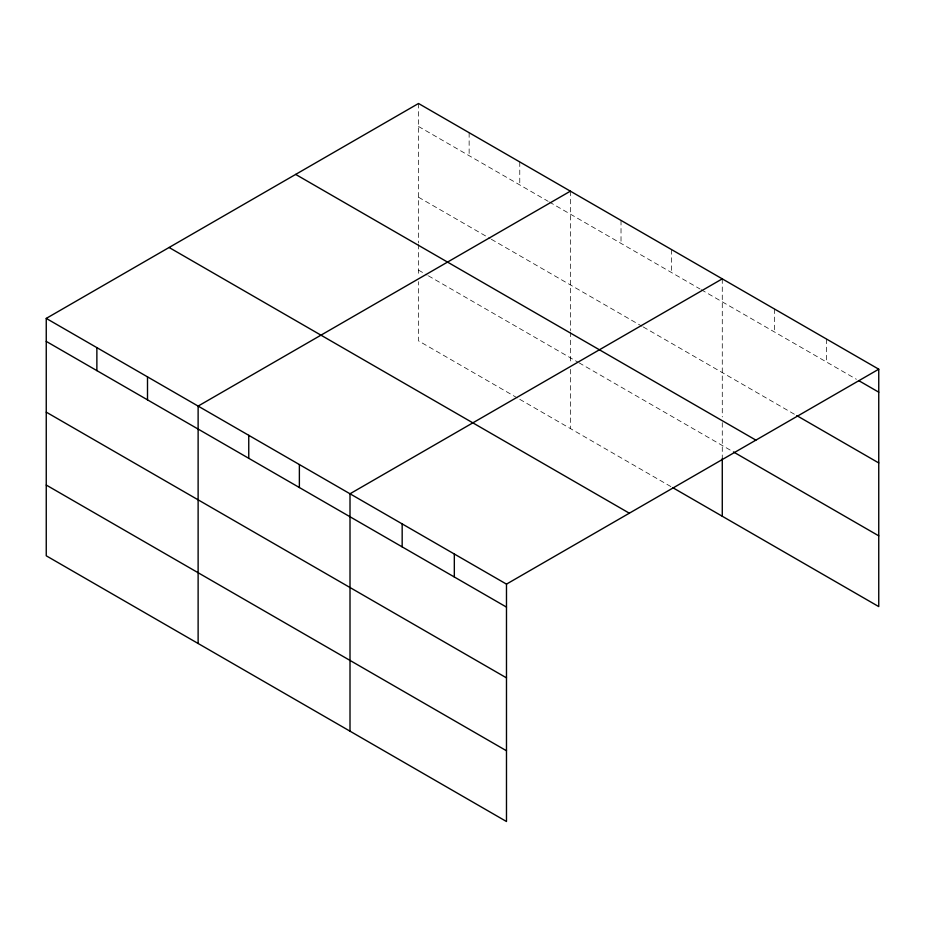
<?xml version="1.0" encoding="UTF-8"?>
<svg xmlns="http://www.w3.org/2000/svg" width="925" height="925" viewBox="0 0 925 925"><rect width="100%" height="100%" fill="white"/><g stroke="black" fill="none" stroke-linecap="round" stroke-linejoin="round"><path stroke-width="0.69" stroke-dasharray="4.62 3.47" d="M418.516 126.471L548.167 201.315M549.404 202.032L700.04 289.005M701.277 289.722L856.4 379.273M418.516 197.222L490.134 238.569M491.36 239.286L642.008 326.259M643.245 326.964L795.546 414.897M418.516 270.123L427.153 275.118M428.391 275.823L577.801 362.091M579.038 362.797L732.207 451.227M517.295 397.912L418.516 340.874L418.516 281.674M519.769 399.334L671.643 487.024M826.592 339.082L826.592 362.068M774.433 308.973L774.433 331.948M722.275 278.853L722.275 416.909M722.275 422.621L722.275 458.488M671.643 249.623L671.643 272.609M621.022 220.393L621.022 243.379M570.39 191.163L570.39 330.653M570.39 332.075L570.39 363.583M570.39 369.364L570.39 428.564M519.769 161.944L519.769 184.919M469.137 132.714L469.137 155.689M418.516 103.484L418.516 242.963M418.516 244.397L418.516 275.893"/><path stroke-width="1.39" d="M46.25 318.408L506.484 584.126L506.484 821.516L46.25 555.798L46.25 318.408L418.516 103.484L878.75 369.202L878.75 606.592L672.88 487.729M570.39 191.163L198.123 406.087L198.123 643.488M722.275 278.853L350.008 493.777L350.008 731.178M506.484 584.126L878.75 369.202M858.874 380.707L878.75 392.177M796.783 415.614L878.75 462.939M295.665 174.409L755.898 440.127M733.444 451.943L878.75 535.841M169.102 247.484L629.335 513.202M46.25 341.394L506.484 607.101M46.25 412.145L506.484 677.863M46.25 485.047L506.484 750.765M722.275 458.488L722.275 516.254M454.325 554.006L454.325 576.992M402.167 523.897L402.167 546.872M299.376 464.547L299.376 487.533M248.756 435.317L248.756 458.303M147.503 376.868L147.503 399.843M96.871 347.638L96.871 370.624"/></g></svg>
